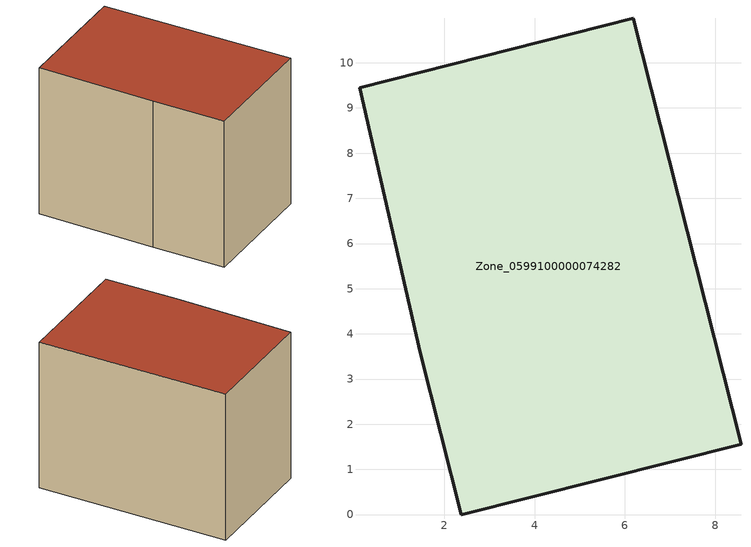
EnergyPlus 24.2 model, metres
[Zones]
Zone_0599100000074282
 floor ground (C_G): 2.38,0 1.47,3.59 0.13,9.45 6.19,10.98 8.57,1.56 z0
 wall outside (C_F): 2.38,0 8.57,1.56 6.19,10.98 0.13,9.45 1.47,3.59 2.38,0 z0:7.78
 roof outside (C_R): 1.47,3.59 2.38,0 8.57,1.56 6.19,10.98 0.13,9.45 z7.78
[BUILDING]
Pand.0599100000074282: North Axis=0; Terrain=City; Loads Convergence Tolerance Value=0.04; Temperature Convergence Tolerance Value=0.4; Solar Distribution=FullExterior; Maximum Number of Warmup Days=25; Minimum Number of Warmup Days=1
[Site:Location]
Rotterdam.The.Hague.AP_ZH_NLD Design_Conditions: Latitude=51.96; Longitude=4.45; Time Zone=1; Elevation=-4.5
[SITE:GROUNDTEMPERATURE:BUILDINGSURFACE]
18, 18, 18, 18, 18, 18, 18, 18, 18, 18, 18, 18
[MATERIAL] Thermal Absorptance=0.9; Solar Absorptance=0.7; Visible Absorptance=0.7
Name | Roughness | Thickness | Conductivity | Density | Specific Heat
G.TC.1965-1974 | MediumSmooth | 0.15 | 0.882353 | 540 | 1210
F.TC.1965-1974 | Rough | 0.3 | 0.697674 | 1920 | 840
R.TC.1965-1974 | MediumRough | 0.2 | 0.232558 | 1500 | 1000
[CONSTRUCTION]
C_G: G.TC.1965-1974
C_F: F.TC.1965-1974
C_R: R.TC.1965-1974
[ZONE]
Zone_0599100000074282: Type=1; Multiplier=1; Ceiling Height=Autocalculate; Volume=Autocalculate; Floor Area=autocalculate; Part of Total Floor Area=Yes
[ZONEINFILTRATION:DESIGNFLOWRATE]
Infil_Zone_0599100000074282: Zone or ZoneList or Space or SpaceList=Zone_0599100000074282; Schedule=AlwaysOn; Design Flow Rate Calculation Method=Flow/Area; Flow Rate per Floor Area=0.003; Constant Term Coefficient=1; Temperature Term Coefficient=0; Velocity Term Coefficient=0; Velocity Squared Term Coefficient=0
[HVACTEMPLATE:ZONE:IDEALLOADSAIRSYSTEM]
Zone_0599100000074282: Maximum Heating Supply Air Temperature=50; Minimum Cooling Supply Air Temperature=13; Maximum Heating Supply Air Humidity Ratio=0.0156; Minimum Cooling Supply Air Humidity Ratio=0.0077; Heating Limit=NoLimit; Cooling Limit=NoLimit; Dehumidification Control Type=ConstantSensibleHeatRatio; Cooling Sensible Heat Ratio=0.7; Dehumidification Setpoint=60; Humidification Control Type=None; Humidification Setpoint=30; Outdoor Air Method=None; Outdoor Air Flow Rate per Person=0.00944; Outdoor Air Flow Rate per Zone Floor Area=0; Outdoor Air Flow Rate per Zone=0; Demand Controlled Ventilation Type=None; Outdoor Air Economizer Type=NoEconomizer; Heat Recovery Type=None; Sensible Heat Recovery Effectiveness=0.7; Latent Heat Recovery Effectiveness=0.65
[ZONECONTROL:THERMOSTAT]
ThermostatControl_Zone_0599100000074282: Zone or ZoneList=Zone_0599100000074282; Control Type Schedule=DualSetpointControlType; Control 1=Thermostat_Zone_0599100000074282; Temperature Difference Between Cutout And Setpoint=0
[THERMOSTATSETPOINT:DUALSETPOINT]
Thermostat_Zone_0599100000074282: Heating Setpoint Temperature Schedule=HeatingSetpoint_Zone_0599100000074282; Cooling Setpoint Temperature Schedule=CoolingSetpoint_Zone_0599100000074282
[SCHEDULE:COMPACT]
HeatingSetpoint_Zone_0599100000074282: Through: 12/31, For: AllDays, Until: 24:00, 21
CoolingSetpoint_Zone_0599100000074282: Through: 12/31, For: AllDays, Until: 24:00, 24
DualSetpointControlType: Through: 12/31, For: AllDays, Until: 24:00, 4
AlwaysOn: Through: 12/31, For: AllDays, Until: 24:00, 1
